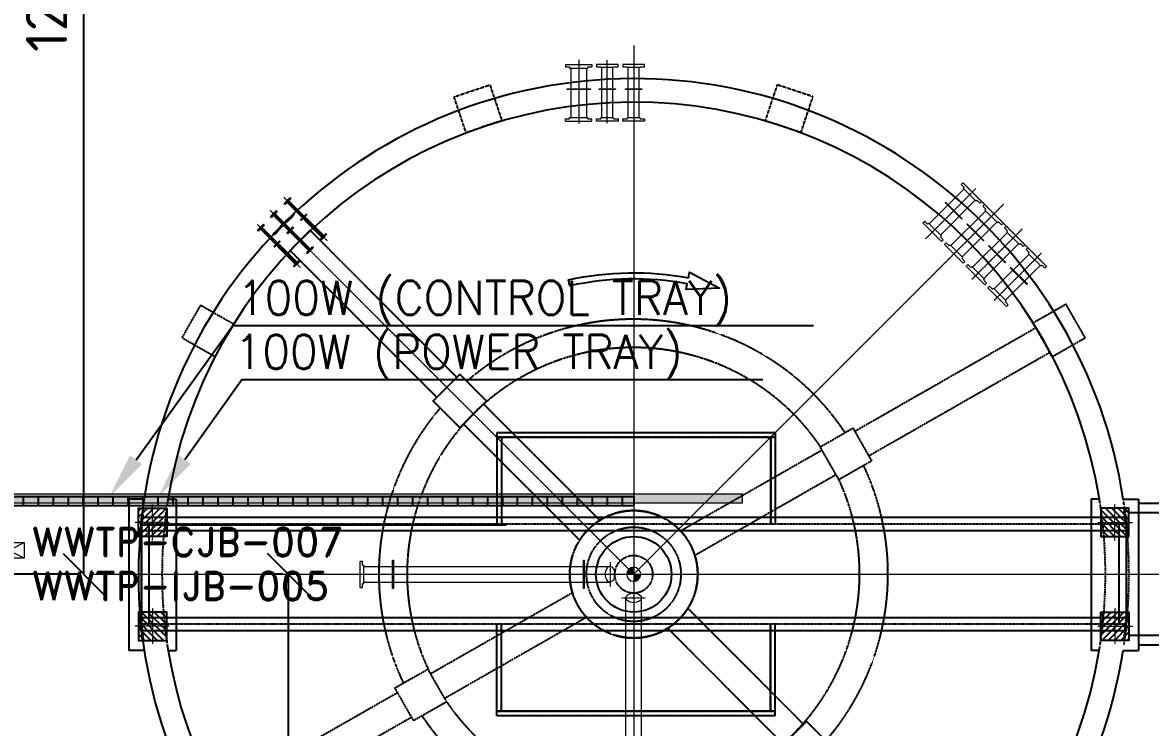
# Model space of a CAD drawing. Header units: inches. Extents: x 8618018 to 8935006, y 2431589 to 2567223.
# Drawn here: x 8653508 to 8665463, y 2487518 to 2494983 of the extents above; entities that cross this region are included whole.
import ezdxf
from ezdxf import colors
from ezdxf.entities.mleader import LeaderData, LeaderLine
from ezdxf.math import Vec2, Vec3

# ---------------------------------------------------------------- set-up
doc = ezdxf.new("R2010")
doc.units = ezdxf.units.IN
doc.header["$MEASUREMENT"] = 0
doc.linetypes.add('CENTER', pattern=[2, 1.25, -0.25, 0.25, -0.25])
doc.linetypes.add('HIDDEN', pattern=[0.375, 0.25, -0.125])
doc.layers.get('Defpoints').update_dxf_attribs({"color": 252})
for name, color, linetype in [('CCT', 4, 'Continuous'), ('Civil', 252, 'Continuous'), ('ELECTRICAL BOX', 30, 'Continuous'), ('Handrail', 252, 'FENCELINE1'), ('HIDDEN', 252, 'HIDDEN'), ('Insert Plate', 3, 'Continuous'), ('MOTOR LOCATION', 3, 'Continuous'), ('Railing', 252, 'Continuous'), ('SS', 252, 'Continuous')]:
    doc.layers.add(name, color=color, linetype=linetype)
for name, color, linetype, lineweight in [('CL', 252, 'CENTER', 5), ('DIM', 252, 'Continuous', 13), ('ICT', 6, 'Continuous', 13), ('PCT', 2, 'Continuous', 15), ('PUDDLE', 252, 'Continuous', 5)]:
    doc.layers.add(name, color=color, linetype=linetype, lineweight=lineweight)
doc.styles.add('DIM1', font='romant.shx', dxfattribs={"width": 0.8})
doc.styles.add('ISOCPEUR', font='isocpeur.ttf')
doc.styles.add('r-30', font='romans.shx')
doc.styles.add('ROMAND', font='romand')
doc.styles.get("Standard").update_dxf_attribs({"font": 'arial.ttf'})
doc.linetypes.add('FENCELINE1', pattern='A,6.35,-2.54,[133,ltypeshp.shx,S=2.54,R=0,X=-2.54,Y=0],-2.54,25.4', length=36.83)
doc.dimstyles.new('DIM', dxfattribs={"dimscale": 175, "dimtxt": 2.5, "dimasz": 2.5, "dimexe": 0.875, "dimexo": 0.875, "dimgap": 1, "dimtad": 1, "dimdec": 0, "dimzin": 9, "dimdsep": 46, "dimtxsty": 'ISOCPEUR', "dimblk": 'OBLIQUE', "dimcen": 0.09, "dimclrd": 256, "dimclre": 256, "dimclrt": 252, "dimadec": 0, "dimazin": 0, "dimtfac": 1, "dimtdec": 0, "dimtmove": 0, "dimatfit": 3, "dimfxl": 1, "dimtfill": 1, "dimtolj": 1, "dimtzin": 0, "dimarcsym": 0})
pattern_1 = [(270, (8202667.060594423, 1999524.933247638), (158.75, -1.062e-13), [])]

# ---------------------------------------------------------------- blocks, each defined once
blk = doc.blocks.new('6so')
for p, q in [((-1, 5.5), (-1, 3.780000000000655)), ((0, 5.5), (-1, 5.5)), ((0, 5.5), (0, -5.5)), ((-1, 3.780000000000655), (-1.559999999999945, 3.7800000000002)), ((-1.559999999999945, 3.7800000000002), (-1.559999999999945, -3.780000000000655)), ((-1, -3.780000000000655), (-1.559999999999945, -3.780000000000655)), ((-1, -3.780000000000655), (-1, -5.5)), ((0, -5.5), (-1, -5.5))]:
    blk.add_line(p, q)
blk = doc.blocks.new('A$C1ccb9c3a')
for p, q in [((-1450.186570296064, 1499.843205261976), (-1450.186570296064, 526.9527183705941)), ((1499.813429703936, 1499.843205261976), (-1450.186570296064, 1499.843205261976)), ((1499.813429703936, 1449.843205261976), (-1450.186570296064, 1449.843205261976)), ((-1400.186570296064, 1449.843205261976), (-1400.186570296064, 526.9516022973694)), ((1449.813429703936, 1449.843205261976), (1449.813429703936, 526.909191513434)), ((1499.813429703936, 1499.843205261976), (1499.813429703936, 526.9080754402094)), ((-1450.186570296064, -1499.999999996275), (-1450.186570296064, -527.1095131053589)), ((-1400.186570296064, -1449.999999996275), (-1400.186570296064, -527.1083970321342)), ((1449.813429703936, -1449.999999996275), (1449.813429703936, -527.0659862477332)), ((1499.813429703936, -1499.999999996275), (1499.813429703936, -527.0648701745085)), ((1499.813429703936, -1449.999999996275), (-1450.186570296064, -1449.999999996275)), ((1499.813429703936, -1499.999999996275), (-1450.186570296064, -1499.999999996275))]:
    blk.add_line(p, q)
at = {"linetype": 'HIDDEN', "lineweight": 9, "ltscale": 0.5}
for p, q in [((1499.813429703936, 1455.843205261976), (-1450.186570296064, 1455.843205261976)), ((-1406.186570296064, 1449.843205261976), (-1406.186570296064, 526.9517362262122)), ((1455.813429703936, 1449.843205261976), (1455.813429703936, 526.9090575845912)), ((5221.057921551168, 533.499999997206), (-5221.057921553031, 533.5)), ((-1350.802467495203, 527.0779092977755), (-5221.057921551168, 526.9834583406337)), ((-5215.057921551168, 519.8834583405405), (-5215.057921553031, -520.1165416594595)), ((5221.057921551168, 526.5000000004657), (-4184.815514799207, 526.5)), ((5215.057921551168, 520.1165416664444), (5215.057921553031, -519.8834583335556)), ((5215.057921551168, -526.4999999990687), (-5221.057921551168, -526.5)), ((5215.057921551168, -533.4999999995343), (-5221.057921551168, -533.5)), ((-1406.186570296064, -1449.999999996275), (-1406.186570296064, -527.1085309605114)), ((1455.813429703936, -1449.999999996275), (1455.813429703936, -527.065852319356)), ((1499.813429703936, -1455.999999996275), (-1450.186570296064, -1455.999999996275))]:
    blk.add_line(p, q, dxfattribs=at)
at = {"linetype": 'ByBlock', "ltscale": 2}
for p, q in [((5221.057921551168, 600), (-5221.639761788771, 600)), ((5221.057921551168, 460.0000000004657), (-5221.057921553031, 460)), ((5215.057921551168, -460), (-5221.057921551168, -460)), ((5215.057921553031, -600.0000000004657), (-5221.639761786908, -600))]:
    blk.add_line(p, q, dxfattribs=at)
at = {"ltscale": 0.1}
for p, q in [((-5221.057921551168, 599.8834583405405), (-5221.057921551168, -600.1165416594595)), ((-5221.057921553031, 599.8834583335556), (-5221.057921553031, -600.1165416664444)), ((5221.057921551168, 600.1165416664444), (5221.057921551168, -599.8834583335556)), ((-1350.802467495203, 519.9779092976823), (-5221.057921551168, 519.8834583405405)), ((-5221.057921551168, 519.8834583405405), (-5221.057921553031, -520.1165416594595)), ((-5141.057921551168, 519.8834583405405), (-5141.057921553031, -520.1165416594595)), ((5141.057921551168, 520.1165416664444), (5141.057921553031, -519.8834583335556)), ((5221.057921551168, 520.1165416664444), (5221.057921553031, -519.8834583335556))]:
    blk.add_line(p, q, dxfattribs=at)
blk = doc.blocks.new('HALFSORF')
for p, q in [((-0.625, 0.5950000000002547), (-0.4375, 0.5950000000002547)), ((-0.625000000001819, -0.5950000000002547), (-0.625, 0.5950000000002547)), ((-0.437500000003638, -1.75), (-0.4375, 1.75)), ((-0.4375, 1.75), (-0.06250000000181899, 1.750000000000909)), ((-0.06250000000181899, -1.75), (-0.06250000000181899, 1.750000000000909)), ((0, 0.6875), (-0.06250000000181899, 0.6875)), ((0, -0.6875), (0, 0.6875)), ((-0.625, -0.5950000000002547), (-0.4375, -0.5950000000002547)), ((-0.437500000003638, -1.75), (-0.06250000000181899, -1.75)), ((0, -0.6875), (-0.06250000000181899, -0.6875))]:
    blk.add_line(p, q)
blk = doc.blocks.new('4SO')
for p, q in [((-0.9399999999986903, 2.6550000000002), (-1.309999999999491, 2.6550000000002)), ((-1.309999999999491, -2.6550000000002), (-1.309999999999491, 2.6550000000002)), ((-0.9399999999986903, 4.5), (-0.9399999999986903, 2.6550000000002)), ((0, 4.5), (-0.9399999999986903, 4.5)), ((0, -4.5), (0, 4.5)), ((-0.9399999999986903, -2.6550000000002), (-1.309999999999491, -2.6550000000002)), ((-0.9399999999986903, -2.6550000000002), (-0.9399999999986903, -4.5)), ((-0.9399999999986903, -4.5), (0, -4.5))]:
    blk.add_line(p, q)
blk = doc.blocks.new('A$C1cf937d4')
at = {"layer": 'Civil', "linetype": 'HIDDEN'}
for p, q in [((-1874.800694378093, 2086.932728734799), (-3429.391711534932, 3641.523745892104)), ((-2086.932728733867, 1874.800694378559), (-3641.617532730103, 3429.485498376191)), ((4262.382150085643, 2608.725796874147), (2343.699790444225, 1513.112793071661)), ((4411.157334074378, 2348.214866481721), (2492.461942141876, 1252.594420932233)), ((-359.2967445477843, 571.4287789030932), (-1591.74936751835, 1803.881401875988)), ((-571.4287789035589, 359.2967445473187), (-1803.881401875988, 1591.749367520213)), ((1996.085762564093, 1314.616962150671), (495.878024443984, 457.962864076253)), ((2144.847914261743, 1054.098590011243), (645.3525232858956, 197.851259002462)), ((-646.4248523823917, -194.3190938225016), (-2154.437361722812, -1055.429900845047)), ((-498.3750478271395, -455.2442330271006), (-2005.675210023299, -1315.948272984475)), ((1800.354712093249, -1588.222677735612), (571.4287789035589, -359.2967445445247)), ((1588.222677737474, -1800.354712091852), (359.2967445477843, -571.4287789012305)), ((-2502.051389602944, -1253.925731766038), (-4420.733749244362, -2349.538735568523)), ((-2353.289237905294, -1514.444103905465), (-4271.971597546712, -2610.057107707951)), ((3638.090842949226, -3425.958808591589), (2083.406038952991, -1871.274004594423)), ((3425.958808593452, -3638.09084294783), (1871.274004595354, -2083.406038950197))]:
    blk.add_line(p, q, dxfattribs=at)
for points in [[(-1776.65654495731, 4674.888792538084), (-1904.137566277757, 5056.99359773146), (-1524.697850387543, 5183.585469526704), (-1397.289392119274, 4801.698152470868, 0.02000800960468786), (-1776.656545765698, 4674.888792231213)], [(-2648.512434044853, -4242.867470765486, 0.02000801966171532), (-2300.889212079346, -4440.75205355091), (-2500.30014815554, -4792.000667801127), (-2848.151718808338, -4594.518302020617), (-2648.512435497716, -4242.867469860241)]]:
    blk.add_lwpolyline(points, format="xyb", dxfattribs=at)
for points in [[(1771.798339182511, 4674.360681095161), (1899.772033169866, 5057.942197021563), (1520.332317277789, 5184.534068816807), (1392.46886366792, 4801.282981507014, -0.02000801383391155)], [(-4440.323672451079, 2304.61848228192), (-4787.727592788637, 2502.994336828124), (-4589.378057191148, 2850.352166347206), (-4241.902707682922, 2651.935524054803, 0.02000800690170747)], [(4434.432559886947, 2303.928057715762), (4785.650763720274, 2504.481958342716), (4582.482982397079, 2860.277697093785), (4230.900967191905, 2659.516051569488, -0.02049444915521895)], [(-4440.681900897995, -2303.928635797463), (-4789.464381936938, -2503.091681106016), (-4591.114846339449, -2850.449510625098), (-4242.314937571064, -2651.276513670571, -0.02000800636181457)], [(4434.790683221072, -2303.238151209895), (4782.177185423672, -2501.604059584904), (4583.827649826184, -2848.961889103986), (4236.477766584605, -2650.61689102184, 0.02000800672101009)], [(2295.851168937981, -4440.12493063556), (2493.149605792016, -4787.652523169294), (2841.001176446676, -4590.170157388784), (2643.420505329967, -4242.145428664982, -0.02000802714897019)]]:
    blk.add_lwpolyline(points, format="xyb", close=True, dxfattribs=at)
for points in [[(-1843.619269888848, 2118.114153224044), (-1560.567943029106, 1835.062826365698), (-1843.410655504093, 1552.220113891177), (-2126.461982361972, 1835.271440749522)], [(2522.151557026431, 1200.600751503836), (2174.537529144436, 1002.104920582846), (1976.187993546948, 1349.462750101928), (2323.802021428943, 1547.958581022918)], [(-2530.939313560724, -1203.336016317829), (-2183.325285678729, -1004.840185396839), (-1984.975750083104, -1352.198014915921), (-2332.589777963236, -1550.693845836911)], [(1831.744750967249, -2122.935292579699), (1548.693424107507, -1839.883965721354), (1831.536136582494, -1557.041253246367), (2114.587463442236, -1840.092580105178)]]:
    blk.add_lwpolyline(points, close=True, dxfattribs=at)
blk.add_circle((0, 0), 675, dxfattribs=at)
for centre, radius, start, end in [((-3.124820571392775, 0), 5000, 133.2555371512354, 136.6938001293376), ((-3.951808961108327, 3.565705014858395), 2697.931005575505, 33.73205656625596, 130.7863915838828), ((-3.951808961108327, 3.565705014858395), 2397.931005575505, 34.23404978623863, 204.7860567023536), ((-3.951808961108327, 3.565705014858395), 2697.931005575505, 139.2889661425063, 176.8507369024956), ((0, 1.782852507662028), 2695.116213978893, 319.1030394563755, 25.26650527581505), ((-3.951808961108327, 3.565705014858395), 2397.931005575505, 214.3547445198648, 25.2207277748172), ((-3.951808961108327, 3.565705014858395), 2697.931005575172, 176.8507369024956, 205.3366606823564), ((-3.951808961108327, 3.565705014858395), 2697.931005575505, 213.8392586844001, 310.7110338400915), ((-3.124820571392775, 0), 5000, 313.3061997952317, 316.7444628487646)]:
    blk.add_arc(centre, radius, start, end, dxfattribs=at)
blk = doc.blocks.new('A$C05ba3241')
at = {"layer": 'Insert Plate'}
h = blk.add_hatch(dxfattribs=at)
h.set_pattern_fill('ANSI31', color=256, scale=15)
h.set_pattern_definition([(45, (0, 0), (-33.67596045400933, 33.67596045400933), [])])
h.paths.add_polyline_path([(150, 150), (150, -150), (-150, -150), (-150, 150)])
at = {"layer": 'CL', "ltscale": 0.2}
for p, q in [((0, -191.6666666665114), (0, 191.6666666665114)), ((179.1666666660458, 0), (-191.6666666660458, 0))]:
    blk.add_line(p, q, dxfattribs=at)
at = {"layer": 'Insert Plate'}
blk.add_lwpolyline([(150, 150), (150, -150), (-150, -150), (-150, 150)], close=True, dxfattribs=at)
blk = doc.blocks.new('A$Cfb6ae33b')
at = {"layer": 'Insert Plate'}
h = blk.add_hatch(dxfattribs=at)
h.set_pattern_fill('ANSI31', color=256, scale=6, angle=45)
h.set_pattern_definition([(90, (-9153342.317871196, -2570612.275065515), (-19.05, 0), [])])
edge = h.paths.add_edge_path()
edge.add_line((107.5815553497523, 104.5504790036939), (114.6555163320154, 97.47651750966907))
edge.add_arc((3712.310601232573, -3712.310601237696), 5240.000000008034, 133.3596295595007, 136.6403704027736)
edge.add_line((-97.47651514597237, -114.6555138286203), (-104.5504790060222, -107.5815553530119))
edge.add_arc((3712.310551293194, -3712.31055127969), 5249.999929399176, 133.3627549003226, 136.637245099929, ccw=False)
at = {"layer": 'CL', "ltscale": 0.05}
blk.add_line((54.0146965496242, -54.01469655102119), (-33.77687209658325, 33.77687209565192), dxfattribs=at)
at = {"layer": 'Insert Plate'}
blk.add_lwpolyline([(107.5815553497523, 104.5504790036939), (114.6555163320154, 97.47651750966907, 0.01431591027747963), (-97.47651514597237, -114.6555138286203), (-104.5504790060222, -107.5815553530119, -0.01428863112044477)], format="xyb", close=True, dxfattribs=at)
blk = doc.blocks.new('A$C5557fe90')
at = {"layer": 'HIDDEN', "linetype": 'HIDDEN', "ltscale": 2}
h = blk.add_hatch(dxfattribs=at)
h.set_pattern_fill('ANSI31', color=256, scale=3)
h.set_pattern_definition([(45, (-9197013.540745636, -2581574.189069375), (-6.735192090801865, 6.735192090801865), [])])
edge = h.paths.add_edge_path()
edge.add_line((18.61356228590012, 150), (28.70382846333086, 150))
edge.add_arc((5221.737623844296, -550.0000000218861), 5239.99999999995, 172.3230336603032, 175.6220174597169)
edge.add_line((-2.972894450649619, -150), (-13.00210225209594, -150))
edge.add_arc((5221.737623846158, -550.0000000065193), 5249.999999999661, 172.3377443391617, 175.6303726947959, ccw=False)
at = {"layer": 'CL', "ltscale": 0.2}
blk.add_line((28.36116521991789, 0), (-28.36116522178054, 0), dxfattribs=at)
at = {"layer": 'HIDDEN', "linetype": 'HIDDEN', "ltscale": 1.2}
blk.add_lwpolyline([(18.61356228590012, 150), (28.70382846333086, 150, 0.01439552659448961), (-2.972894450649619, -150), (-13.00210225209594, -150, -0.01436779000401337)], format="xyb", close=True, dxfattribs=at)
blk = doc.blocks.new('A$C1D417EB0')
h = blk.add_hatch(color=256)
h.paths.add_polyline_path([(-187.5, 0, 0.4142135623730951), (0, -187.5), (0, 0)])
h.paths.add_polyline_path([(0, 187.5), (0, 0), (187.5, 0, 0.4142135623730951)])
blk.add_circle((0, 0), 187.5)
blk = doc.blocks.new('_Oblique')
at = {"color": 0, "linetype": 'ByBlock', "lineweight": -2}
blk.add_line((-0.5, -0.5), (0.5, 0.5), dxfattribs=at)
blk = doc.blocks.new('*D319')
at = {"layer": 'Defpoints', "color": 0, "transparency": 16777216}
for p in [(25882.03704194166, 30299.99995488115), (26074.72113695368, 17799.99995488115), (26169.04386744462, 17799.99995488115)]:
    blk.add_point(p, dxfattribs=at)
at = {"layer": 'DIM', "lineweight": -2, "transparency": 16777216}
for p, q in [((26035.16204194166, 30299.99995488115), (26227.84613695369, 30299.99995488115)), ((26074.72113695369, 30299.99995488115), (26074.72113695368, 17799.99995488115)), ((26015.91886744462, 17799.99995488115), (25921.59613695368, 17799.99995488115))]:
    blk.add_line(p, q, dxfattribs=at)
at = {"layer": 'DIM', "lineweight": -2, "transparency": 16777216, "xscale": 437.5, "yscale": 437.5, "zscale": 437.5}
for p, rotation in [((26074.72113695369, 30299.99995488115), 90), ((26074.72113695368, 17799.99995488115), 270)]:
    blk.add_blockref('_Oblique', p, dxfattribs=dict(at, rotation=rotation))
at = {"layer": 'DIM', "color": 252, "transparency": 16777216, "insert": (25680.97113695368, 24049.99995488115), "char_height": 437.5, "attachment_point": 5, "rotation": 90, "style": 'ISOCPEUR', "bg_fill": 3, "box_fill_scale": 1.1, "bg_fill_color": 256, "bg_fill_true_color": 13158600, "bg_fill_transparency": 0}
blk.add_mtext('\\A1;12500', dxfattribs=at)
blk = doc.blocks.new('*D267')
at = {"layer": 'Defpoints', "color": 0, "transparency": 16777216}
for p in [(28336.12855757587, 17799.99995488115), (28241.80582709252, 5999.999954880215), (29272.08469026163, 5999.999954880215)]:
    blk.add_point(p, dxfattribs=at)
at = {"layer": 'DIM', "lineweight": -2, "transparency": 16777216}
for p, q in [((28183.00355757587, 17799.99995488115), (28088.68082709253, 17799.99995488115)), ((28241.80582709253, 17799.99995488115), (28241.80582709252, 5999.999954880215)), ((29118.95969026163, 5999.999954880215), (28088.68082709252, 5999.999954880215))]:
    blk.add_line(p, q, dxfattribs=at)
at = {"layer": 'DIM', "lineweight": -2, "transparency": 16777216, "xscale": 437.5, "yscale": 437.5, "zscale": 437.5}
for p, rotation in [((28241.80582709253, 17799.99995488115), 90), ((28241.80582709252, 5999.999954880215), 270)]:
    blk.add_blockref('_Oblique', p, dxfattribs=dict(at, rotation=rotation))
at = {"layer": 'DIM', "color": 252, "transparency": 16777216, "insert": (27848.05582709252, 11899.99995488069), "char_height": 437.5, "attachment_point": 5, "rotation": 90, "style": 'ISOCPEUR', "bg_fill": 3, "box_fill_scale": 1.1, "bg_fill_color": 256, "bg_fill_true_color": 13158600, "bg_fill_transparency": 0}
blk.add_mtext('\\A1;11800', dxfattribs=at)
blk = doc.blocks.new('*D323')
at = {"layer": 'Defpoints', "color": 0, "transparency": 16777216}
for p in [(26169.04386744462, 17799.99995488115), (22842.89473442733, 12271.99995488347), (24662.50000000722, 12271.99995488347)]:
    blk.add_point(p, dxfattribs=at)
at = {"layer": 'DIM', "lineweight": -2, "transparency": 16777216}
for p, q in [((26015.91886744462, 17799.99995488115), (22689.76973442733, 17799.99995488115)), ((22842.89473442733, 17799.99995488115), (22842.89473442733, 12271.99995488347)), ((24509.37500000722, 12271.99995488347), (22689.76973442733, 12271.99995488347))]:
    blk.add_line(p, q, dxfattribs=at)
at = {"layer": 'DIM', "lineweight": -2, "transparency": 16777216, "xscale": 437.5, "yscale": 437.5, "zscale": 437.5}
for p, rotation in [((22842.89473442733, 17799.99995488115), 90), ((22842.89473442733, 12271.99995488347), 270)]:
    blk.add_blockref('_Oblique', p, dxfattribs=dict(at, rotation=rotation))
at = {"layer": 'DIM', "color": 252, "transparency": 16777216, "insert": (22449.14473442733, 15035.99995488232), "char_height": 437.5, "attachment_point": 5, "rotation": 90, "style": 'ISOCPEUR', "bg_fill": 3, "box_fill_scale": 1.1, "bg_fill_color": 256, "bg_fill_true_color": 13158600, "bg_fill_transparency": 0}
blk.add_mtext('\\A1;5528', dxfattribs=at)
blk = doc.blocks.new('LPNO')
at = {"layer": 'ELECTRICAL BOX', "color": 7, "lineweight": 0}
for p, q in [((25.60362409745343, 21.38954893020041), (3.939019091990775, -21.38954893001762)), ((25.60362409791443, -21.38954892971028), (3.939019091376103, 21.38954892989307))]:
    blk.add_line(p, q, dxfattribs=at)
blk.add_lwpolyline([(3.939019091990775, -21.38954893001762), (3.939019091376103, 21.38954892989307), (25.60362409745343, 21.38954893020041), (25.60362409791443, -21.38954892971028)], close=True, dxfattribs=at)
at = {"layer": 'ELECTRICAL BOX', "color": 7, "lineweight": 0, "const_width": 3.590000582774734}
blk.add_lwpolyline([(3.939019091683438, 1.795000291311311, 1), (3.939019091683438, -1.795000291589519, 1)], format="xyb", close=True, dxfattribs=at)
at = {"layer": 'ELECTRICAL BOX', "style": 'DIM1', "width": 0.8}
blk.add_attdef('LPNO', (36.76528982701711, 20.245632909704), '', height=32.00000000000001, dxfattribs=at)
blk = doc.blocks.new('GA CRM')
at = {"color": 252, "ltscale": 0.5}
blk.add_lwpolyline([(32484.08849294484, 20941.06248090696), (32494.78935211152, 21000.1005331534), (32814.8867511414, 20829.1546738157), (32461.79503633641, 20818.06653872738), (32472.49589550868, 20877.10459097289, 0.09869873768826512), (31228.58123721182, 20855.3919798471), (31214.7636035122, 20918.90633254638, -0.0986987376882654), (32484.0884929467, 20941.06248090649)], format="xyb", dxfattribs=at)
at = {"layer": 'Civil'}
for p, q in [((26718.28699645028, 18594.29991087224), (26555.05909171328, 18594.29991087224)), ((26555.05909171328, 18594.29991087224), (26555.05909171328, 16994.29991086852)), ((26968.49439583905, 18594.29991087224), (27055.05909171328, 18594.29991087224)), ((27055.05909171328, 18594.29991087224), (27055.05909171328, 16994.29991086852)), ((36754.94090828672, 18594.29991087224), (36754.94090828672, 16994.29991086852)), ((36841.50560416095, 18594.29991087224), (36754.94090828672, 18594.29991087224)), ((37094.56525924057, 18594.29991087224), (37254.94090828672, 18594.29991087224)), ((37254.94090828672, 18594.29991087224), (37254.94090828672, 16994.29991086852)), ((37705.00000000186, 18549.99995488022), (37254.94090828672, 18549.99995488022)), ((26720.5944474712, 16994.29991086852), (26555.05909171328, 16994.29991086852)), ((26970.34221662022, 16994.29991086852), (27055.05909171328, 16994.29991086852)), ((36839.65778337978, 16994.29991086852), (36754.94090828672, 16994.29991086852)), ((37092.80757537112, 16994.29991086805), (37254.94090828672, 16994.29991086852)), ((38705, 17049.99995488068), (37254.94090828672, 17049.99995488022))]:
    blk.add_line(p, q, dxfattribs=at)
at = {"layer": 'Civil', "linetype": 'HIDDEN'}
for radius in [678.1402052715421, 500, 200]:
    blk.add_circle((31905, 17799.99995488115), radius, dxfattribs=at)
at = {"layer": 'Civil'}
blk.add_circle((31905, 17799.99995488115), 400, dxfattribs=at)
for radius, start, end in [(5250, 8.701994481258538, 351.1721207563684), (5000, 9.140732228253766, 171.3730734512271), (5000, 188.6269265487729, 350.7269274071679)]:
    blk.add_arc((31905, 17799.99995488115), radius, start, end, dxfattribs=at)
at = {"layer": 'CL', "ltscale": 0.7}
for p, q in [((31905, 23399.18909335136), (31905, 11995.81081641093)), ((31324.87152757682, 23248.53549059713), (31321.96425139718, 22571.19549059728)), ((31624.96425139531, 22579.69549059728), (31624.96425139531, 23248.53549059713)), ((35394.75881909393, 21946.94381644297), (36281.75356541574, 21059.94907012163)), ((31905, 17799.99995488161), (28052.79750145786, 21652.20245342702)), ((31905, 17799.99995488161), (35829.44263558462, 21724.44259046623)), ((26169.04386744462, 17799.99995488115), (37554.18913847022, 17799.99995488115))]:
    blk.add_line(p, q, dxfattribs=at)
at = {"layer": 'CL', "ltscale": 0.3}
for p, q in [((35000.05405971594, 21354.67342236964), (35530.71195176803, 21885.33131442219)), ((35490.38528935239, 20925.76583646098), (36024.58855639584, 21459.96910350444)), ((35727.46790272556, 20703.22904205788), (36226.34443061799, 21202.1055699545))]:
    blk.add_line(p, q, dxfattribs=at)
at = {"layer": 'CL', "ltscale": 0.2}
for p, q in [((28656.411426045, 21331.43124131253), (28196.79201827385, 21791.05064908462)), ((28373.56871357374, 21048.58852884034), (27913.94930580258, 21508.20793661242))]:
    blk.add_line(p, q, dxfattribs=at)
at = {"layer": 'CL', "ltscale": 0.1}
for p, q in [((31654.50999999978, 17928.56340846233), (31654.50999999978, 17671.4365012995)), ((31776.43654641882, 17549.50995488139), (32033.56345358305, 17549.50995488139))]:
    blk.add_line(p, q, dxfattribs=at)
at = {"layer": 'CL'}
blk.add_line((37205, 17799.99995488115), (39169.10500600003, 17799.99995488115), dxfattribs=at)
at = {"layer": 'Handrail', "linetype": 'FENCELINE1', "ltscale": 0.01}
for p, q in [((37780.00000000186, 18449.99995488022), (37164.9904942885, 18449.99995488022)), ((38705, 17149.99995488022), (37164.9904942885, 17149.99995488068))]:
    blk.add_line(p, q, dxfattribs=at)
at = {"layer": 'HIDDEN', "linetype": 'HIDDEN', "ltscale": 1.2}
for radius, start, end in [(5000, 171.3730734512271, 188.6269265487729), (5000, 350.7269274071679, 9.140732228253766), (5250, 351.864799907035, 8.701994481258538)]:
    blk.add_arc((31905, 17799.99995488115), radius, start, end, dxfattribs=at)
at = {"layer": 'PUDDLE'}
for p, q in [((31237.81425139718, 23160.05470946245), (31237.81425139718, 22639.62625399092)), ((31406.114251397183, 23160.05470946245), (31406.114251397183, 22639.62625399092)), ((31567.81425139718, 22633.27625399083), (31567.81425139718, 23166.69020627765)), ((31682.114251397183, 22633.27625399083), (31682.114251397183, 23166.69020627765)), ((31847.81425139718, 22633.27625399083), (31847.81425139718, 23166.69020627765)), ((31962.114251397183, 22633.27625399083), (31962.114251397183, 23166.69020627765)), ((35405.90604010903, 21879.531254618978), (35038.41115446509, 21510.622155381916)), ((35525.14043454892, 21760.753945411565), (35157.64554890498, 21391.844846174503)), ((35635.82990557666, 21649.835931765967), (35267.62791313942, 21281.633939327327)), ((35754.83597685058, 21530.829860492497), (35386.63398441334, 21162.627868053856)), ((35865.639152465024, 21420.02577087873), (35497.43998792172, 21051.82095054615)), ((35984.64613773524, 21301.020613608573), (35616.44697319194, 20932.815793275993)), ((36095.44931334697, 21190.216523989304), (35727.247320928356, 20822.014531535766)), ((36214.45538462631, 21071.210452721254), (35846.25339220769, 20703.008460267716)), ((29044.62399999425, 17884.14995488115), (31654.50999999978, 17884.14995488115)), ((29044.62399999425, 17715.84995488115), (31654.50999999978, 17715.84995488115)), ((31820.85, 14939.62395487586), (31820.85, 17549.50995488139)), ((31989.15, 14939.62395487586), (31989.15, 17549.50995488139))]:
    blk.add_line(p, q, dxfattribs=at)
for points in [[(31198.417889487, 22942.86549059721), (31448.417889487, 22942.86549059721), (31448.417889487, 22934.86549059721), (31198.417889487, 22934.86549059721)], [(31537.46425139531, 22942.86549059721), (31712.46425139531, 22942.86549059721), (31712.46425139531, 22934.86549059721), (31537.46425139531, 22934.86549059721)], [(31817.5, 22942.86549059721), (31992.5, 22942.86549059721), (31992.5, 22934.86549059721), (31817.5, 22934.86549059721)], [(35387.901475925, 21565.74414328439), (35211.12478062883, 21742.52083858009), (35205.46792637929, 21736.86398433056), (35382.24462167546, 21560.08728903485)], [(35617.71117980964, 21335.93443939742), (35440.93448451534, 21512.71113469591), (35435.2776302658, 21507.05428044638), (35612.05432556011, 21330.27758514788)], [(35847.52088369988, 21106.12473551231), (35670.74418840185, 21282.90143080801), (35665.08733415231, 21277.24457655847), (35841.86402945034, 21100.46788126277)], [(36077.33058758453, 20876.3150316258), (35900.55389229022, 21053.0917269229), (35894.89703804068, 21047.43487267336), (36071.67373333499, 20870.65817737626)], [(29349.87309246324, 17649.99995488115), (29349.87309246324, 17949.99995488115), (29357.87309246324, 17949.99995488115), (29357.87309246324, 17649.99995488115)], [(31372.85979473032, 17649.99995488115), (31372.85979473032, 17949.99995488115), (31380.85979473032, 17949.99995488115), (31380.85979473032, 17649.99995488115)], [(32055.00000000186, 17267.85974961193), (31755.00000000186, 17267.85974961193), (31755.00000000186, 17275.85974961193), (32055.00000000186, 17275.85974961193)]]:
    blk.add_lwpolyline(points, close=True, dxfattribs=at)
for centre, major_axis in [((31654.50999999978, 17799.99995488115), (0, 84.14999999990687)), ((31905, 17549.50995488139), (-84.14999999990687, 1.868505350442071e-14))]:
    blk.add_ellipse(centre, major_axis=major_axis, ratio=0.5999999999811854, dxfattribs=at)
at = {"layer": 'SS'}
for p, q in [((28234.33513225133, 21738.44616067112), (28600.79322159926, 21371.98807132366)), ((28249.39650669059, 21753.507535110402), (28615.85459603852, 21387.049445762943)), ((28090.318014529363, 21599.620565919962), (28456.77610387729, 21233.162476572033)), ((28105.37938896864, 21614.681940359238), (28471.837478316567, 21248.22385101131)), ((27951.492419780043, 21455.603448198955), (28317.950509126105, 21089.145358851023)), ((27966.553794219355, 21470.664822638188), (28333.011883565418, 21104.206733290255))]:
    blk.add_line(p, q, dxfattribs=at)
for points in [[(28381.25424371101, 21550.01988115301), (28437.82278620452, 21606.58842364978), (28433.5801455155, 21610.83106433693), (28377.01160302386, 21554.26252184017)], [(28237.23712598905, 21411.19428640138), (28293.80566848256, 21467.76282889815), (28289.56302779354, 21472.0054695853), (28232.9944853019, 21415.43692708854)], [(28098.41153123789, 21267.17716868035), (28154.98007373139, 21323.74571117712), (28150.73743304238, 21327.98835186427), (28094.16889055073, 21271.41980936751)]]:
    blk.add_lwpolyline(points, close=True, dxfattribs=at)
for name, p in [('A$C1cf937d4', (31905, 17799.99995488115)), ('A$Cfb6ae33b', (28192.68939877301, 21512.31055611232)), ('A$C05ba3241', (26805.23886553757, 18349.99995488347)), ('A$C5557fe90', (26683.2623761557, 18349.99995490303))]:
    blk.add_blockref(name, p)
at = {"xscale": -1}
for name, p in [('A$C05ba3241', (37004.76113446243, 18349.99995488347)), ('A$C5557fe90', (37126.7376238443, 18349.99995490303))]:
    blk.add_blockref(name, p, dxfattribs=at)
at = {"xscale": -1, "rotation": 180}
for name, p in [('A$C05ba3241', (26805.23886553757, 17249.99995487882)), ('A$C5557fe90', (26683.2623761557, 17242.570878183))]:
    blk.add_blockref(name, p, dxfattribs=at)
at = {"rotation": 180}
for name, p in [('A$C05ba3241', (37004.76113446243, 17249.99995487882)), ('A$C5557fe90', (37126.7376238443, 17242.570878183))]:
    blk.add_blockref(name, p, dxfattribs=at)
at = {"layer": 'DIM', "xscale": -0.3937499999738067, "yscale": 0.3937499999738067, "zscale": 0.3937499999738067, "rotation": 359.9999999999999}
blk.add_blockref('A$C1D417EB0', (31905, 17799.99995488115), dxfattribs=at)
at = {"layer": 'PUDDLE'}
for name, p, xscale, yscale, zscale, rotation in [('6so', (31321.96425139718, 23199.96420627739), 25.4, 25.4, 25.4, 90), ('4SO', (31624.96425139531, 23199.96420627786), 25.4, 25.4, 25.4, 90), ('4SO', (31904.96425139531, 23199.96420627786), 25.4, 25.4, 25.4, 90), ('6so', (31322.08179415762, 22600.00225399109), -25.4, 25.4, 25.4, 90), ('4SO', (31625.08179415576, 22600.00225399062), -25.4, 25.4, 25.4, 90), ('4SO', (31905.08179415576, 22600.00225399062), -25.4, 25.4, 25.4, 90), ('6so', (35493.541636426, 21848.16099911137), -25.40000000000001, 25.4, 25.4, 225), ('6so', (35723.35134031065, 21618.35129522532), -25.40000000000001, 25.4, 25.4, 225), ('6so', (35070.00995258801, 21423.21510168072), 25.40000000000001, 25.40000000000001, 25.40000000000001, 225.0000000001161), ('6so', (35953.16104419902, 21388.54159133928), -25.40000000000001, 25.4, 25.4, 225), ('6so', (35299.11254967935, 21194.1125045931), 25.40000000000001, 25.40000000000001, 25.40000000000001, 225.0000000001161), ('6so', (36182.97074808367, 21158.73188745324), -25.40000000000001, 25.4, 25.4, 225), ('6so', (35528.92225358076, 20964.30280069169), 25.40000000000001, 25.40000000000001, 25.40000000000001, 225.0000000001161), ('6so', (35758.73195746914, 20734.49309680331), 25.40000000000001, 25.40000000000001, 25.40000000000001, 225.0000000001161), ('6so', (29004.99999999441, 17799.9999548872), 25.4, 25.4, 25.4, 180)]:
    blk.add_blockref(name, p, dxfattribs=dict(at, xscale=xscale, yscale=yscale, zscale=zscale, rotation=rotation))
at = {"layer": 'Railing'}
blk.add_blockref('A$C1ccb9c3a', (31905, 17799.99995488115), dxfattribs=at)
at = {"layer": 'SS', "yscale": 25.4, "zscale": 25.4}
for p, xscale, rotation in [((28230.64049931616, 21757.20216804277), 25.4, 135), ((28086.6233815942, 21618.37657329161), 25.4, 135), ((27947.79778684489, 21474.35945557058), 25.4, 135), ((28619.5492289681, 21368.2934383899), -25.4, 134.9999999997449), ((28475.53211124614, 21229.46784363827), -25.4, 134.9999999997449), ((28336.70651649497, 21085.45072591724), -25.4, 134.9999999997449)]:
    blk.add_blockref('HALFSORF', p, dxfattribs=dict(at, xscale=xscale, rotation=rotation))
at = {"layer": 'DIM'}
for base, p1, p2, picture, middle in [((26074.72113695368, 17799.99995488115), (25882.03704194166, 30299.99995488115), (26169.04386744462, 17799.99995488115), '*D319', (25680.97113695368, 24049.99995488115)), ((28241.80582709252, 5999.999954880215), (28336.12855757587, 17799.99995488115), (29272.08469026163, 5999.999954880215), '*D267', (27848.05582709252, 11899.99995488069))]:
    dim = blk.add_linear_dim(base=base, p1=p1, p2=p2, angle=90, dimstyle='DIM', override={"dimarcsym": 1}, dxfattribs=at)
    dim.commit()
    dim.dimension.update_dxf_attribs({"geometry": picture, "text_midpoint": middle})
dim = blk.add_linear_dim(base=(22842.89473442733, 12271.99995488347), p1=(26169.04386744462, 17799.99995488115), p2=(24662.50000000722, 12271.99995488347), angle=90, dimstyle='DIM', override={"dimarcsym": 1}, dxfattribs=at)
dim.commit()
dim.dimension.update_dxf_attribs({"geometry": '*D323', "text_midpoint": (22449.14473442733, 15035.99995488232)})

msp = doc.modelspace()

# ---------------------------------------------------------------- block references
at = {"color": 252}
msp.add_blockref('GA CRM', (8628080.999999998, 2471340), dxfattribs=at)

# ---------------------------------------------------------------- next in the draw order: hatches: boundary and pattern name
at = {"layer": 'CCT'}
h = msp.add_hatch(dxfattribs=at)
h.set_pattern_fill('ANSI31', color=256, scale=50, angle=585.0000000000001, style=0)
h.set_pattern_definition(pattern_1)
h.paths.add_polyline_path([(8659985.999999998, 2489863.821985696), (8659985.999999998, 2489963.821985115), (8652465.786383977, 2489963.803416262), (8652465.790797433, 2489863.803416339)])
at = {"layer": 'ICT', "transparency": 33554661}
h = msp.add_hatch(dxfattribs=at)
h.set_pattern_fill('HEX', color=256, scale=450, angle=100, style=0)
h.set_pattern_definition([(99.99999999999997, (0, 0), (-95.94770984464985, -16.91816998279896), [56.24999999999999, -112.5]), (220, (0, 0), (62.62541991297216, -74.63406916900557), [56.24999999999998, -112.5]), (160, (-9.76770999468863, 55.39543610671535), (-33.3222899316777, -91.55223915180451), [56.24999999999998, -112.5])])
h.paths.add_polyline_path([(8661133.999999998, 2489992.571000001), (8652763.151000006, 2489992.571000001), (8652763.151000006, 2489892.571), (8661133.999999998, 2489892.571)])
at = {"layer": 'PCT'}
h = msp.add_hatch(dxfattribs=at)
h.set_pattern_fill('ANSI31', color=256, scale=50, angle=585.0000000000001, style=0)
h.set_pattern_definition(pattern_1)
h.paths.add_polyline_path([(8659985.999999998, 2489863.821985696), (8659985.999999998, 2489963.821985115), (8652465.786383977, 2489963.803416262), (8652465.790797433, 2489863.803416339)])

# ---------------------------------------------------------------- next in the draw order: linework, layer by layer
at = {"layer": 'CCT'}
msp.add_lwpolyline([(8659985.999999998, 2489964.070883534), (8659985.999999998, 2489864.070883536), (8652465.790793536, 2489863.891673262), (8652465.790793536, 2489963.891673262)], close=True, dxfattribs=at)
at = {"layer": 'ICT'}
msp.add_lwpolyline([(8661133.999999998, 2489992.571), (8661133.999999998, 2489892.571000001), (8652765.639945371, 2489892.571), (8652765.639945371, 2489992.571)], close=True, dxfattribs=at)
at = {"layer": 'PCT'}
msp.add_lwpolyline([(8659985.999999998, 2489964.070883534), (8659985.999999998, 2489864.070883536), (8652465.790793536, 2489863.891673262), (8652465.790793536, 2489963.891673262)], close=True, dxfattribs=at)

# ---------------------------------------------------------------- next in the draw order: block references
at = {"layer": 'MOTOR LOCATION'}
ref = msp.add_blockref('LPNO', (8652978.519514112, 2489507.257516653), dxfattribs=dict(at, xscale=7.742672857553146, yscale=7.742672857553146, zscale=7.742672857553146, rotation=269.9999999999999))
ref.add_attrib('LPNO', 'WWTP-CJB-007', (8653606.907234175, 2489332.731338073), dxfattribs={"layer": 'ELECTRICAL BOX', "height": 300, "style": 'ROMAND'})
ref = msp.add_blockref('LPNO', (8653359.744073981, 2489507.257516657), dxfattribs=dict(at, xscale=7.742672857553146, yscale=7.742672857553146, zscale=7.742672857553146, rotation=269.9999999999999))
ref.add_attrib('LPNO', 'WWTP-IJB-005', (8653606.907234175, 2488865.451253111), dxfattribs={"layer": 'ELECTRICAL BOX', "height": 300, "style": 'ROMAND'})

# ---------------------------------------------------------------- next in the draw order: texts
at = {"layer": 'CCT', "lineweight": 0, "style": 'r-30', "width": 0.95}
msp.add_text('100W (CONTROL TRAY)', height=360, dxfattribs=at).set_placement((8655782.604860617, 2491889.127359767))
at = {"layer": 'PCT', "lineweight": 0, "style": 'r-30', "width": 0.95}
msp.add_text('100W (POWER TRAY) ', height=360, dxfattribs=at).set_placement((8655755.747309463, 2491316.901102834))

# ---------------------------------------------------------------- next in the draw order: leaders
at = {"layer": 'CCT', "lineweight": 0}
ml = msp.add_multileader_mtext('Standard', dxfattribs=at)
ml.set_content('', color=256)
ml.set_leader_properties()
ml.build(insert=Vec2(0, 0))
ml.multileader.update_dxf_attribs({"text_right_attachment_type": 6, "dogleg_length": 1700, "arrow_head_size": 480})
ctx = ml.context
ctx.base_point, ctx.char_height, ctx.arrow_head_size, ctx.landing_gap_size, ctx.plane_origin = Vec3(8661890.102635756, 2491776.088873181), 0.432, 480, 0.216, Vec3(8654057.447636897, 2488846.100486639)
ctx.right_attachment, ctx.text_align_type = 6, 2
notes = []
notes.append((ctx, [(0, (1, 1, 0), (8655738.19372168, 2491776.088873181), (1, 0), 6151.908914076164, [(0, [(8654429.806253532, 2489963.940744401)], 0, [])])]))
ctx.mtext.insert, ctx.mtext.text_direction, ctx.mtext.rotation, ctx.mtext.alignment, ctx.mtext.flow_direction = Vec3(8661890.318635752, 2491775.872873181), Vec3(-1, 0), 3.141592653589793, 3, 5
at = {"layer": 'PCT', "lineweight": 0}
ml = msp.add_multileader_mtext('Standard', dxfattribs=at)
ml.set_content('', color=256)
ml.set_leader_properties()
ml.build(insert=Vec2(0, 0))
ml.multileader.update_dxf_attribs({"text_right_attachment_type": 6, "dogleg_length": 1700, "arrow_head_size": 480})
ctx = ml.context
ctx.base_point, ctx.char_height, ctx.arrow_head_size, ctx.landing_gap_size, ctx.plane_origin = Vec3(8661350.275891107, 2491203.862616247), 9.6, 480, 4.8, Vec3(8653665.744967287, 2488273.874229706)
ctx.right_attachment = 6
notes.append((ctx, [(0, (1, 1, 0), (8655833.352792809, 2491203.862616247), (1, 0), 5516.92309829779, [(0, [(8654948.503919562, 2489963.950837533)], 0, [])])]))
ctx.mtext.insert, ctx.mtext.text_direction, ctx.mtext.rotation, ctx.mtext.flow_direction = Vec3(8661355.075891105, 2491199.062616248), Vec3(-1, 0), 3.141592653589793, 5
for ctx, leaders in notes:
    for number, flags, end, landing, length, lines in leaders:
        leader = LeaderData()
        leader.index, (leader.has_last_leader_line, leader.has_dogleg_vector, leader.attachment_direction) = number, flags
        leader.last_leader_point, leader.dogleg_vector, leader.dogleg_length = Vec3(end), Vec3(landing), length
        for number, points, colour, breaks in lines:
            line = LeaderLine()
            line.index, line.vertices, line.color, line.breaks = number, Vec3.list(points), colors.encode_raw_color(colour), breaks
            leader.lines.append(line)
        ctx.leaders.append(leader)

doc.saveas('drawing.dxf')
